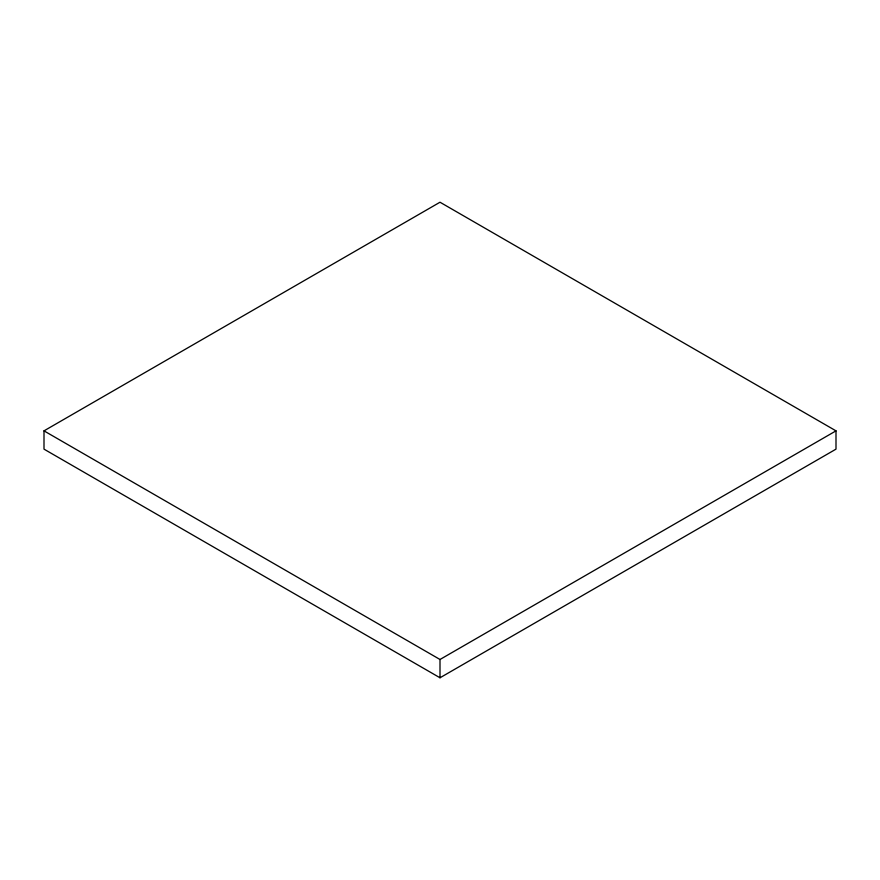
<?xml version="1.0" encoding="UTF-8"?>
<svg xmlns="http://www.w3.org/2000/svg" width="880" height="880" viewBox="0 0 880 880"><rect width="100%" height="100%" fill="white"/><g stroke="black" fill="none" stroke-linecap="round" stroke-linejoin="round"><path stroke-width="1.32" d="M44 430.859L440 202.224L836 430.859L836 449.141L440 677.776L44 449.141L44 430.859L440 659.483L836 430.859M440 659.483L440 677.776"/></g></svg>
